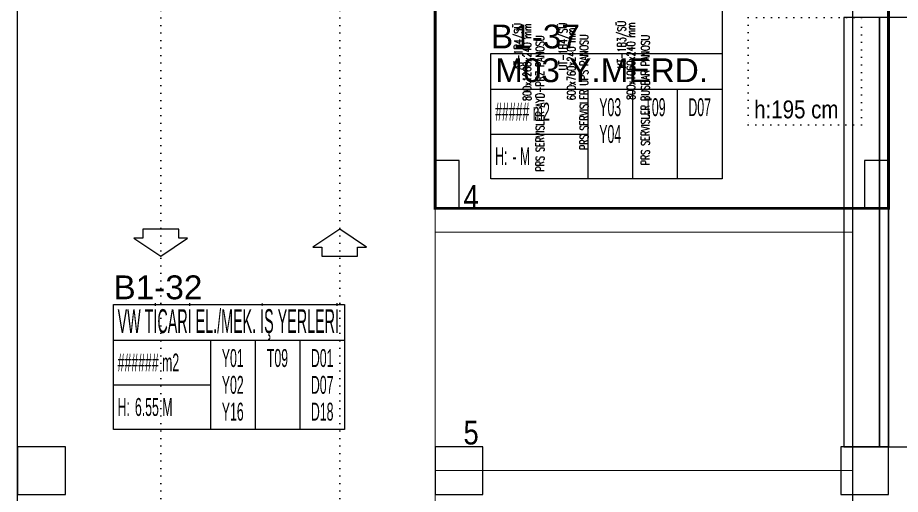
# Model space of a CAD drawing. Header units: metres. Extents: x -17822 to 152406, y -4219 to 19791.
# Drawn here: x 61360 to 62840, y 1600 to 2400 of the extents above; entities that cross this region are included whole.
import ezdxf
from ezdxf.enums import TextEntityAlignment as Align

# ---------------------------------------------------------------- set-up
doc = ezdxf.new("R2010")
doc.units = ezdxf.units.M
doc.header["$LTSCALE"] = 100
doc.header["$MEASUREMENT"] = 0
doc.linetypes.add('DOT2', pattern=[0.125, 0, -0.125])
doc.linetypes.add('HIDDEN', pattern=[0.375, 0.25, -0.125])
doc.layers.get('0').update_dxf_attribs({"color": 9, "lineweight": 9})
for name, color, linetype, lineweight in [('00', 9, 'Continuous', 9), ('01', 9, 'Continuous', 9), ('05', 9, 'Continuous', 9), ('06D', 9, 'Continuous', 9), ('20', 9, 'DOT2', 9), ('21', 9, 'Continuous', 9), ('21_mahal200', 9, 'Continuous', 9), ('E-AYDINLATMA VE PRİZ PANOSU', 7, 'Continuous', 30)]:
    doc.layers.add(name, color=color, linetype=linetype, lineweight=lineweight)
doc.styles.add('Arial', font='arial.ttf', dxfattribs={"height": 2.5})
doc.styles.add('E-YAZI', font='txttw.shx')
doc.styles.add('MuuM_TEXT-STANDART', font='ARIALN.TTF')
doc.dimstyles.new('MuuM_DIM200', dxfattribs={"dimscale": 20, "dimtxt": 2, "dimasz": 1, "dimexe": 1, "dimexo": 1, "dimgap": 1, "dimtad": 1, "dimdec": 1, "dimrnd": 0.5, "dimdsep": 46, "dimtxsty": 'MuuM_TEXT-STANDART', "dimblk": 'ARCHTICK', "dimcen": 0, "dimdle": 0.15, "dimclrd": 256, "dimclre": 256, "dimclrt": 256, "dimadec": 0, "dimazin": 0, "dimtfac": 5, "dimtdec": 1, "dimtix": 1, "dimtmove": 2, "dimatfit": 3, "dimldrblk": 'DOT', "dimfxl": 3, "dimfxlon": 1, "dimtolj": 1, "dimlwd": -1, "dimlwe": -1, "dimarcsym": 0})

# ---------------------------------------------------------------- blocks, each defined once
blk = doc.blocks.new('p-kolon_80x80')
blk.add_lwpolyline([(-40, -40), (40, -40), (40, 40), (-40, 40)], close=True)
blk = doc.blocks.new('1.bod.mimari.elk')
at = {"layer": '01'}
for points in [[(6060, -6550), (6100, -6550), (6100, -6470), (6060, -6470), (6060, -6550)], [(6780, -6550), (6820, -6550), (6820, -6470), (6780, -6470), (6780, -6550)]]:
    blk.add_lwpolyline(points, dxfattribs=at)
for p in [(5400, -6990), (6100, -6990), (6780, -6990)]:
    blk.add_blockref('p-kolon_80x80', p, dxfattribs=at)
blk = doc.blocks.new('p-işyeri')
at = {"color": 0, "const_width": 2}
blk.add_lwpolyline([(200, 0), (200, 700), (-200, 700), (-200, 0)], close=True, dxfattribs=at)
blk = doc.blocks.new('p-dilatasyon yeri')
at = {"layer": '06D'}
blk.add_lwpolyline([(5360, 80), (5360, 6452.7)], dxfattribs=at)
blk = doc.blocks.new('p-birim')
blk.add_lwpolyline([(0, 0), (1, 0), (1, 1), (0, 1)], close=True)
blk = doc.blocks.new('0_arrow1')
at = {"linetype": 'ByBlock', "lineweight": -2}
blk.add_lwpolyline([(15, -22.5), (-15, -22.5), (-15, -15), (-22.5, -15), (0, 0), (22.5, -15), (15, -15)], close=True, dxfattribs=at)
blk.add_point((0, 0))
blk = doc.blocks.new('_ArchTick')
at = {"color": 0, "linetype": 'ByBlock', "const_width": 0.15}
blk.add_lwpolyline([(-0.5, -0.5), (0.5, 0.5)], dxfattribs=at)
blk = doc.blocks.new('_Dot')
at = {"color": 0, "linetype": 'ByBlock', "lineweight": -2}
blk.add_line((-0.5, 0), (-1, 0), dxfattribs=at)
at = {"color": 0, "linetype": 'ByBlock', "const_width": 0.5}
blk.add_lwpolyline([(-0.25, 0, 1), (0.25, 0, 1)], format="xyb", close=True, dxfattribs=at)
blk = doc.blocks.new('0_roomno2')
blk.add_lwpolyline([(19.375, -10.5), (0, -10.5), (0, 0), (19.375, 0)], close=True)
for points in [[(0, -3), (19.375, -3)], [(8.125, -3), (8.125, -10.5)], [(11.875, -3), (11.875, -10.5)], [(15.625, -3), (15.625, -10.5)], [(0, -6.75), (8.125, -6.75)]]:
    blk.add_lwpolyline(points)
at = {"style": 'MuuM_TEXT-STANDART', "width": 0.6}
blk.add_text('H:', height=1.5, dxfattribs=at).set_placement((0.35, -8.608), align=Align.MIDDLE_LEFT)
at = {"style": 'Arial'}
blk.add_attdef('ODANO', (0, 1.17), '', height=2, dxfattribs=at)
blk.add_attdef('MEKANADI', text='', height=2, dxfattribs=at).set_placement((0.35, -3), align=Align.BOTTOM_LEFT)
at = {"style": 'MuuM_TEXT-STANDART', "width": 0.6}
for tag, p in [('M2', (0.35, -4.875)), ('TEMIZTAVANYUKSEKLIGI', (1.8, -8.608))]:
    blk.add_attdef(tag, text='', height=1.5, dxfattribs=at).set_placement(p, align=Align.MIDDLE_LEFT)
for tag, p in [('YER01', (10, -4.5)), ('TAVAN01', (13.75, -4.5)), ('DUVAR01', (17.5, -4.5)), ('YER02', (10, -6.75)), ('TAVAN02', (13.75, -6.75)), ('DUVAR02', (17.5, -6.75)), ('YER03', (10, -9)), ('TAVAN03', (13.75, -9)), ('DUVAR03', (17.5, -9))]:
    blk.add_attdef(tag, text='', height=1.5, dxfattribs=at).set_placement(p, align=Align.MIDDLE_CENTER)
blk = doc.blocks.new('1.bod.mimari1.elk')
at = {"layer": '00'}
blk.add_lwpolyline([(6820, -6950), (6820, -6230), (6805, -6230), (6805, -6950)], close=True, dxfattribs=at)
at = {"layer": '06D', "linetype": 'DOT2'}
for points in [[(5600, -2652.1), (5600, -7740, 0.4142136), (6200, -8340)], [(5900, -2652.1), (5900, -7740, 0.4142136), (6200, -8040)]]:
    blk.add_lwpolyline(points, format="xyb", dxfattribs=at)
at = {"layer": '20', "ltscale": 2, "const_width": 5}
blk.add_lwpolyline([(6820, -6550), (6060, -6550), (6060, -4550), (6820, -4550)], close=True, dxfattribs=at)
at = {"layer": '20'}
blk.add_lwpolyline([(6585, -6410), (6775, -6410), (6775, -6230), (6585, -6230)], close=True, dxfattribs=at)
blk.add_blockref('p-dilatasyon yeri', (0, -8630))
at = {"layer": '05', "xscale": 60, "yscale": 720, "rotation": 180}
blk.add_blockref('p-birim', (6805, -6230), dxfattribs=at)
at = {"layer": '05', "xscale": 60.00000000000003, "yscale": 720}
blk.add_blockref('p-birim', (6820, -6950), dxfattribs=at)
at = {"layer": '06D', "color": 89, "linetype": 'HIDDEN', "true_color": 0x2e4d23, "rotation": 90}
for p in [(6760, -6390), (6760, -6790), (6760, -7190)]:
    blk.add_blockref('p-işyeri', p, dxfattribs=at)
at = {"layer": '06D', "xscale": -2, "yscale": 2, "zscale": 2, "rotation": 180}
blk.add_blockref('0_arrow1', (5600, -6630), dxfattribs=at)
at = {"layer": '06D', "xscale": -2, "yscale": 2, "zscale": 2}
blk.add_blockref('0_arrow1', (5900, -6585), dxfattribs=at)
at = {"layer": '21_mahal200'}
ref = blk.add_blockref('0_roomno2', (6153.51, -6290.28), dxfattribs=dict(at, xscale=20, yscale=20, zscale=20))
ref.add_attrib('ODANO', 'B1-37', (6153.51, -6281.64), dxfattribs={"layer": '0', "height": 40, "style": 'Arial'})
ref.add_attrib('MEKANADI', 'M03 Y.MERD.', dxfattribs={"layer": '0', "height": 40, "style": 'Arial'}).set_placement((6160.51, -6350.28), align=Align.BOTTOM_LEFT)
ref.add_attrib('M2', '##### m2', dxfattribs={"layer": '0', "height": 30, "style": 'MuuM_TEXT-STANDART', "width": 0.6}).set_placement((6160.51, -6387.78), align=Align.MIDDLE_LEFT)
ref.add_attrib('TEMIZTAVANYUKSEKLIGI', '- M', dxfattribs={"layer": '0', "height": 30, "style": 'MuuM_TEXT-STANDART', "width": 0.6}).set_placement((6189.51, -6462.44), align=Align.MIDDLE_LEFT)
ref.add_attrib('YER01', 'Y03', dxfattribs={"layer": '0', "height": 30, "style": 'MuuM_TEXT-STANDART', "width": 0.6}).set_placement((6353.51, -6380.28), align=Align.MIDDLE_CENTER)
ref.add_attrib('TAVAN01', 'T09', dxfattribs={"layer": '0', "height": 30, "style": 'MuuM_TEXT-STANDART', "width": 0.6}).set_placement((6428.51, -6380.28), align=Align.MIDDLE_CENTER)
ref.add_attrib('DUVAR01', 'D07', dxfattribs={"layer": '0', "height": 30, "style": 'MuuM_TEXT-STANDART', "width": 0.6}).set_placement((6503.51, -6380.28), align=Align.MIDDLE_CENTER)
ref.add_attrib('YER02', 'Y04', dxfattribs={"layer": '0', "height": 30, "style": 'MuuM_TEXT-STANDART', "width": 0.6}).set_placement((6353.51, -6425.28), align=Align.MIDDLE_CENTER)
ref = blk.add_blockref('0_roomno2', (5520.6, -6711.22), dxfattribs=dict(at, xscale=20, yscale=20, zscale=20))
ref.add_attrib('ODANO', 'B1-32', (5520.6, -6702.58), dxfattribs={"layer": '0', "height": 40, "style": 'Arial'})
ref.add_attrib('MEKANADI', 'VW TİCARİ EL./MEK. İŞ YERLERİ', dxfattribs={"layer": '0', "height": 40, "style": 'Arial', "width": 0.43}).set_placement((5527.6, -6771.22), align=Align.BOTTOM_LEFT)
ref.add_attrib('M2', '###### m2', dxfattribs={"layer": '0', "height": 30, "style": 'MuuM_TEXT-STANDART', "width": 0.6}).set_placement((5527.6, -6808.72), align=Align.MIDDLE_LEFT)
ref.add_attrib('TEMIZTAVANYUKSEKLIGI', '6.55 M', dxfattribs={"layer": '0', "height": 30, "style": 'MuuM_TEXT-STANDART', "width": 0.6}).set_placement((5556.6, -6883.38), align=Align.MIDDLE_LEFT)
ref.add_attrib('YER01', 'Y01', dxfattribs={"layer": '0', "height": 30, "style": 'MuuM_TEXT-STANDART', "width": 0.6}).set_placement((5720.6, -6801.22), align=Align.MIDDLE_CENTER)
ref.add_attrib('TAVAN01', 'T09', dxfattribs={"layer": '0', "height": 30, "style": 'MuuM_TEXT-STANDART', "width": 0.6}).set_placement((5795.6, -6801.22), align=Align.MIDDLE_CENTER)
ref.add_attrib('DUVAR01', 'D01', dxfattribs={"layer": '0', "height": 30, "style": 'MuuM_TEXT-STANDART', "width": 0.6}).set_placement((5870.6, -6801.22), align=Align.MIDDLE_CENTER)
ref.add_attrib('YER02', 'Y02', dxfattribs={"layer": '0', "height": 30, "style": 'MuuM_TEXT-STANDART', "width": 0.6}).set_placement((5720.6, -6846.22), align=Align.MIDDLE_CENTER)
ref.add_attrib('DUVAR02', 'D07', dxfattribs={"layer": '0', "height": 30, "style": 'MuuM_TEXT-STANDART', "width": 0.6}).set_placement((5870.6, -6846.22), align=Align.MIDDLE_CENTER)
ref.add_attrib('YER03', 'Y16', dxfattribs={"layer": '0', "height": 30, "style": 'MuuM_TEXT-STANDART', "width": 0.6}).set_placement((5720.6, -6891.22), align=Align.MIDDLE_CENTER)
ref.add_attrib('DUVAR03', 'D18', dxfattribs={"layer": '0', "height": 30, "style": 'MuuM_TEXT-STANDART', "width": 0.6}).set_placement((5870.6, -6891.22), align=Align.MIDDLE_CENTER)
at = {"layer": '21', "style": 'MuuM_TEXT-STANDART'}
blk.add_text('h:195 cm', height=30, dxfattribs=at).set_placement((6594.84, -6399.01))
for s, p in [('4', (6107.52, -6563.02)), ('5', (6107.52, -6958.33))]:
    blk.add_text(s, height=40, dxfattribs=at).set_placement(p, align=Align.BOTTOM_LEFT)
at = {"layer": '21_mahal200'}
blk.add_leader([(6541.01, -6085.03), (6541.01, -6290.28)], dimstyle='MuuM_DIM200', override={"dimasz": 1, "dimfxl": 10}, dxfattribs=at)

msp = doc.modelspace()

# ---------------------------------------------------------------- block references
at = {"layer": '06D'}
for name in ['1.bod.mimari.elk', '1.bod.mimari1.elk']:
    msp.add_blockref(name, (56000, 8630), dxfattribs=at)

# ---------------------------------------------------------------- texts
at = {"layer": 'E-AYDINLATMA VE PRİZ PANOSU', "color": 4, "style": 'E-YAZI', "width": 0.7}
for s, p in [('AT-1B4/SÜ', (62206.36, 2313.06)), ('800x1260x240 mm', (62221.21, 2260.17)), ('UT-1B4/SÜ', (62281.37, 2311.8)), ('KT-1B3/SÜ', (62379.6, 2315.41)), ('800x1060x240 mm', (62395.17, 2261.94)), ('PRS SERVISLER AYD-PRZ PANOSU', (62242.84, 2141.82)), ('600x760x240 mm', (62295.25, 2261.44)), ('PRS SERVISLER UPS PANOSU', (62316.68, 2178.11)), ('PRS SERVISLER BUSBAR PANOSU', (62419.26, 2152.3))]:
    msp.add_text(s, height=14, rotation=90, dxfattribs=at).set_placement(p)

doc.saveas('drawing.dxf')
